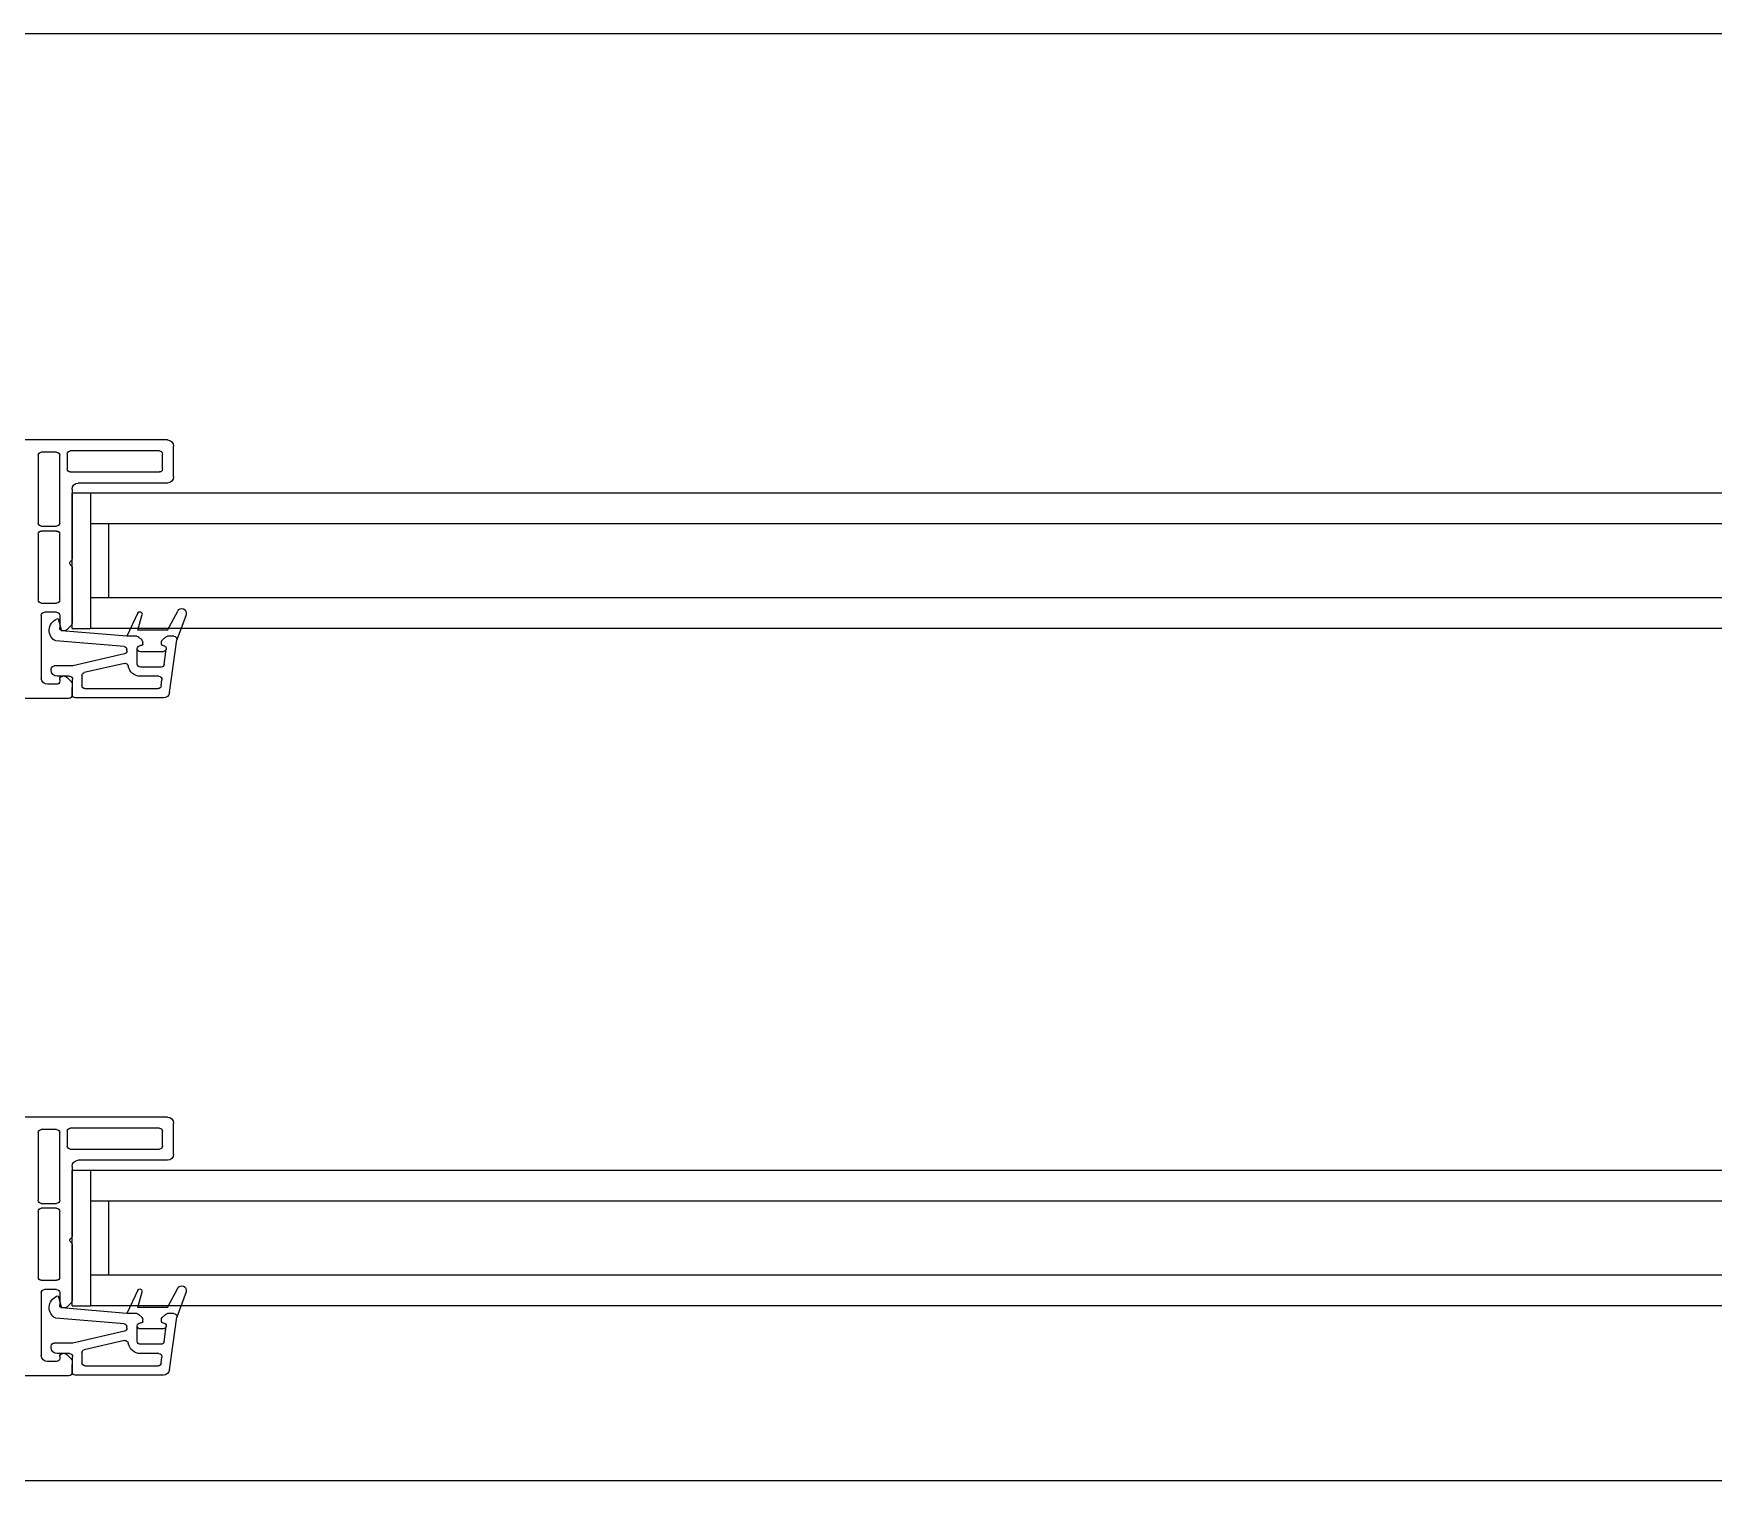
# Model space of a CAD drawing. Header units: millimetres. Extents: x -33000 to 294000, y 0 to 42408.
# Drawn here: x 19702.8 to 19975.6, y 12769.5 to 13004.5 of the extents above; entities that cross this region are included whole.
import ezdxf

# ---------------------------------------------------------------- set-up
doc = ezdxf.new("R2010")
doc.units = ezdxf.units.MM
doc.header["$LTSCALE"] = 50
doc.layers.add('arch', color=8, linetype='Continuous')

# ---------------------------------------------------------------- blocks, each defined once
blk = doc.blocks.new('A$C310D5BF5')
for p, q in [((1418, 0), (52, 0)), ((1359, -72), (1359, -67)), ((1360, -66), (1431, -66)), ((1361.3, -67.8), (1375.8, -67.8)), ((1378, -68), (1380.5, -68)), ((1360.8, -70.7), (1360.8, -68.3)), ((1376.3, -68.3), (1376.3, -70.7)), ((1377.5, -79.5), (1377.5, -68.5)), ((1381, -68.5), (1381, -79.5)), ((1360, -73), (1374.5, -73)), ((1375.8, -71.2), (1361.3, -71.2)), ((1375.5, -74), (1375.5, -85.38)), ((1377.5, -92), (1377.5, -81.3)), ((1380.5, -80), (1378, -80)), ((1378, -80.8), (1380.5, -80.8)), ((1381, -81.3), (1381, -92)), ((1375.5, -86.62), (1375.5, -95.79)), ((1375.79, -85.79), (1375.59, -85.59)), ((1375.79, -86.21), (1375.59, -86.41)), ((1380.5, -92.5), (1378, -92.5)), ((1356.99, -94.39), (1358.48, -98.47)), ((1359.98, -96.9), (1358.33, -93.79)), ((1364.82, -96.9), (1364.14, -94.37)), ((1364.83, -94.11), (1366.6, -97.9)), ((1377.73, -95), (1377.2, -97)), ((1377.5, -94.5), (1377.5, -96.5)), ((1378, -94), (1380, -94)), ((1380.5, -94.5), (1380.5, -104.7)), ((1358.97, -97.9), (1359.99, -97.9)), ((1358.97, -97.9), (1359.99, -97.9)), ((1359.98, -96.9), (1364.82, -96.9)), ((1360.85, -98.55), (1360.34, -98.05)), ((1360.85, -98.55), (1360.34, -98.05)), ((1364.14, -98.55), (1364.65, -98.05)), ((1364.14, -98.55), (1364.65, -98.05)), ((1365, -97.9), (1366.6, -97.9)), ((1365, -97.9), (1366.6, -97.9)), ((1366.6, -97.9), (1377.2, -97)), ((1375.65, -96.15), (1376.35, -96.85)), ((1376.71, -97), (1377, -97)), ((1359.68, -107.04), (1358.48, -98.47)), ((1360.55, -102.47), (1360.2, -99.97)), ((1360.7, -99.4), (1360.8, -99.4)), ((1360.7, -99.4), (1360.8, -99.4)), ((1360.7, -100.4), (1364.4, -100.4)), ((1361, -99.2), (1361, -98.91)), ((1361, -99.2), (1361, -98.91)), ((1364, -99.2), (1364, -98.91)), ((1364, -99.2), (1364, -98.91)), ((1364.2, -99.4), (1364.4, -99.4)), ((1364.2, -99.4), (1364.4, -99.4)), ((1364.9, -102.4), (1364.9, -99.9)), ((1366.6, -100.27), (1366.6, -100.07)), ((1366.98, -100.76), (1375.4, -102.7)), ((1367.05, -99.57), (1378.14, -98.63)), ((1361.05, -102.9), (1364.4, -102.9)), ((1366.98, -102.3), (1373.51, -103.8)), ((1375.4, -102.7), (1378.4, -102.7)), ((1378.9, -103.4), (1378.9, -103.2)), ((1361.04, -105.97), (1360.9, -104.97)), ((1361.4, -104.4), (1364.4, -104.4)), ((1373.9, -104.29), (1373.9, -105.9)), ((1375.5, -107.38), (1375.41, -104.92)), ((1375.5, -105.61), (1375.5, -107.5)), ((1376.35, -104.55), (1375.65, -105.25)), ((1375.91, -104.4), (1377.9, -104.4)), ((1376.71, -104.4), (1377, -104.4)), ((1377.5, -104.9), (1377.5, -105.2)), ((1378, -105.7), (1379.5, -105.7)), ((1360.67, -107.9), (1375, -107.9)), ((1373.4, -106.4), (1361.54, -106.4)), ((1376, -108), (1431, -108)), ((1359, -182), (1359, -177)), ((1360, -176), (1431, -176)), ((1360.8, -180.7), (1360.8, -178.3)), ((1361.3, -177.8), (1375.8, -177.8)), ((1376.3, -178.3), (1376.3, -180.7)), ((1377.5, -189.5), (1377.5, -178.5)), ((1378, -178), (1380.5, -178)), ((1381, -178.5), (1381, -189.5)), ((1375.8, -181.2), (1361.3, -181.2)), ((1360, -183), (1374.5, -183)), ((1375.5, -184), (1375.5, -195.38)), ((1380.5, -190), (1378, -190)), ((1378, -190.8), (1380.5, -190.8)), ((1377.5, -202), (1377.5, -191.3)), ((1381, -191.3), (1381, -202)), ((1375.79, -195.79), (1375.59, -195.59)), ((1375.79, -196.21), (1375.59, -196.41)), ((1375.5, -196.62), (1375.5, -205.79)), ((1356.99, -204.39), (1358.48, -208.47)), ((1359.98, -206.9), (1358.33, -203.79)), ((1364.82, -206.9), (1364.14, -204.37)), ((1364.83, -204.11), (1366.6, -207.9)), ((1377.5, -204.5), (1377.5, -206.5)), ((1380.5, -202.5), (1378, -202.5)), ((1378, -204), (1380, -204)), ((1380.5, -204.5), (1380.5, -214.7)), ((1359.98, -206.9), (1364.82, -206.9)), ((1366.6, -207.9), (1377.2, -207)), ((1375.65, -206.15), (1376.35, -206.85)), ((1376.71, -207), (1377, -207)), ((1377.73, -205), (1377.2, -207)), ((1359.68, -217.04), (1358.48, -208.47)), ((1358.97, -207.9), (1359.99, -207.9)), ((1358.97, -207.9), (1359.99, -207.9)), ((1360.55, -212.47), (1360.2, -209.97)), ((1360.85, -208.55), (1360.34, -208.05)), ((1360.85, -208.55), (1360.34, -208.05)), ((1360.7, -209.4), (1360.8, -209.4)), ((1360.7, -209.4), (1360.8, -209.4)), ((1361, -209.2), (1361, -208.91)), ((1361, -209.2), (1361, -208.91)), ((1364, -209.2), (1364, -208.91)), ((1364, -209.2), (1364, -208.91)), ((1364.14, -208.55), (1364.65, -208.05)), ((1364.14, -208.55), (1364.65, -208.05)), ((1364.2, -209.4), (1364.4, -209.4)), ((1364.2, -209.4), (1364.4, -209.4)), ((1364.9, -212.4), (1364.9, -209.9)), ((1365, -207.9), (1366.6, -207.9)), ((1365, -207.9), (1366.6, -207.9)), ((1366.6, -210.27), (1366.6, -210.07)), ((1367.05, -209.57), (1378.14, -208.63)), ((1360.7, -210.4), (1364.4, -210.4)), ((1366.98, -210.76), (1375.4, -212.7)), ((1366.98, -212.3), (1373.51, -213.8)), ((1375.4, -212.7), (1378.4, -212.7)), ((1361.04, -215.97), (1360.9, -214.97)), ((1361.05, -212.9), (1364.4, -212.9)), ((1361.4, -214.4), (1364.4, -214.4)), ((1373.9, -214.29), (1373.9, -215.9)), ((1375.5, -217.38), (1375.41, -214.92)), ((1376.35, -214.55), (1375.65, -215.25)), ((1375.91, -214.4), (1377.9, -214.4)), ((1376.71, -214.4), (1377, -214.4)), ((1377.5, -214.9), (1377.5, -215.2)), ((1378.9, -213.4), (1378.9, -213.2)), ((1360.67, -217.9), (1375, -217.9)), ((1373.4, -216.4), (1361.54, -216.4)), ((1375.5, -215.61), (1375.5, -217.5)), ((1376, -218), (1431, -218)), ((1378, -215.7), (1379.5, -215.7)), ((1426.5, -235), (43.5, -235))]:
    blk.add_line(p, q)
at = {"lineweight": -3}
for p, q in [((761.5, -74.65), (1372.5, -74.65)), ((1372.5, -74.65), (1375.5, -74.65)), ((1372.5, -74.65), (1372.5, -96.65)), ((1375.5, -96.65), (1375.5, -74.65)), ((761.5, -79.65), (1372.5, -79.65)), ((761.5, -91.65), (1372.5, -91.65)), ((761.5, -96.65), (1372.5, -96.65)), ((1375.5, -96.65), (1372.5, -96.65)), ((761.5, -184.65), (1372.5, -184.65)), ((1372.5, -184.65), (1375.5, -184.65)), ((1372.5, -184.65), (1372.5, -206.65)), ((1375.5, -206.65), (1375.5, -184.65)), ((761.5, -189.65), (1372.5, -189.65)), ((761.5, -201.65), (1372.5, -201.65)), ((761.5, -206.65), (1372.5, -206.65)), ((1375.5, -206.65), (1372.5, -206.65))]:
    blk.add_line(p, q, dxfattribs=at)
at = {"linetype": 'Continuous', "lineweight": -3}
for p, q in [((1369.5, -91.65), (1369.5, -79.65)), ((1369.5, -201.65), (1369.5, -189.65))]:
    blk.add_line(p, q, dxfattribs=at)
for centre, radius, start, end in [((1360, -67), 1, 90, 180), ((1361.3, -68.3), 0.5, 90, 180), ((1375.8, -68.3), 0.5, 0, 90), ((1378, -68.5), 0.5, 90, 180), ((1380.5, -68.5), 0.5, 0, 90), ((1361.3, -70.7), 0.5, 180, 270), ((1375.8, -70.7), 0.5, 270, 0), ((1360, -72), 1, 180, 270), ((1374.5, -74), 1, 0, 90), ((1378, -79.5), 0.5, 180, 270), ((1378, -81.3), 0.5, 90, 180), ((1380.5, -79.5), 0.5, 270, 0), ((1380.5, -81.3), 0.5, 0, 90), ((1375.8, -85.38), 0.3, 180, 225), ((1375.8, -86.62), 0.3, 135, 180), ((1375.58, -86), 0.3, 315, 45), ((1378, -92), 0.5, 180, 270), ((1380.5, -92), 0.5, 270, 0), ((1357.68, -94.13), 0.735, 28, 200), ((1364.5, -94.27), 0.37, 25, 195), ((1378, -94.5), 0.5, 90, 180), ((1377.2, -96.93), 2, 306.7954, 74.4577), ((1380, -94.5), 0.5, 0, 90), ((1358.97, -98.4), 0.5, 90, 188), ((1358.97, -98.4), 0.5, 90, 188), ((1359.99, -98.4), 0.5, 45, 90), ((1359.99, -98.4), 0.5, 45, 90), ((1365, -98.4), 0.5, 90, 135), ((1365, -98.4), 0.5, 90, 135), ((1376, -95.79), 0.5, 180, 224.9983), ((1376.71, -96.5), 0.5, 224.9983, 270), ((1377, -96.5), 0.5, 270, 0), ((1360.7, -99.9), 0.5, 90, 188), ((1360.7, -99.9), 0.5, 90, 188), ((1360.7, -99.9), 0.5, 188, 270), ((1360.8, -99.2), 0.2, 270, 0), ((1360.8, -99.2), 0.2, 270, 0), ((1360.5, -98.91), 0.5, 0, 45), ((1360.5, -98.91), 0.5, 0, 45), ((1364.5, -98.91), 0.5, 135, 180), ((1364.5, -98.91), 0.5, 135, 180), ((1364.2, -99.2), 0.2, 180, 270), ((1364.2, -99.2), 0.2, 180, 270), ((1364.4, -99.9), 0.5, 0, 90), ((1364.4, -99.9), 0.5, 0, 90), ((1364.4, -99.9), 0.5, 270, 0), ((1367.1, -100.07), 0.5, 94.8531, 180), ((1367.1, -100.27), 0.5, 180, 257), ((1378.09, -98.13), 0.5, 274.8531, 306.7954), ((1361.05, -102.4), 0.5, 188, 270), ((1364.4, -102.4), 0.5, 270, 0), ((1364.4, -102.4), 2, 270, 351.1783), ((1366.87, -102.78), 0.5, 77, 171.1783), ((1377.9, -103.4), 1, 270, 0), ((1378.4, -103.2), 0.5, 0, 90), ((1361.4, -104.9), 0.5, 90, 188), ((1361.54, -105.9), 0.5, 188, 270), ((1373.4, -105.9), 0.5, 270, 0), ((1373.4, -104.29), 0.5, 0, 77), ((1375.91, -104.9), 0.5, 90, 182), ((1376, -105.61), 0.5, 135, 180), ((1376.71, -104.9), 0.5, 90, 135), ((1377, -104.9), 0.5, 0, 90), ((1378, -105.2), 0.5, 180, 270), ((1379.5, -104.7), 1, 270, 0), ((1360.67, -106.9), 1, 188, 270), ((1375, -107.4), 0.5, 270, 2), ((1376, -107.5), 0.5, 180, 270), ((1360, -177), 1, 90, 180), ((1361.3, -178.3), 0.5, 90, 180), ((1375.8, -178.3), 0.5, 0, 90), ((1378, -178.5), 0.5, 90, 180), ((1380.5, -178.5), 0.5, 0, 90), ((1360, -182), 1, 180, 270), ((1361.3, -180.7), 0.5, 180, 270), ((1375.8, -180.7), 0.5, 270, 0), ((1374.5, -184), 1, 0, 90), ((1378, -189.5), 0.5, 180, 270), ((1378, -191.3), 0.5, 90, 180), ((1380.5, -189.5), 0.5, 270, 0), ((1380.5, -191.3), 0.5, 0, 90), ((1375.8, -195.38), 0.3, 180, 225), ((1375.8, -196.62), 0.3, 135, 180), ((1375.58, -196), 0.3, 315, 45), ((1357.68, -204.13), 0.735, 28, 200), ((1364.5, -204.27), 0.37, 25, 195), ((1378, -202), 0.5, 180, 270), ((1378, -204.5), 0.5, 90, 180), ((1380, -204.5), 0.5, 0, 90), ((1380.5, -202), 0.5, 270, 0), ((1376, -205.79), 0.5, 180, 224.9983), ((1376.71, -206.5), 0.5, 224.9983, 270), ((1377, -206.5), 0.5, 270, 0), ((1377.2, -206.93), 2, 306.7954, 74.4577), ((1358.97, -208.4), 0.5, 90, 188), ((1358.97, -208.4), 0.5, 90, 188), ((1359.99, -208.4), 0.5, 45, 90), ((1359.99, -208.4), 0.5, 45, 90), ((1360.7, -209.9), 0.5, 90, 188), ((1360.7, -209.9), 0.5, 90, 188), ((1360.7, -209.9), 0.5, 188, 270), ((1360.8, -209.2), 0.2, 270, 0), ((1360.8, -209.2), 0.2, 270, 0), ((1360.5, -208.91), 0.5, 0, 45), ((1360.5, -208.91), 0.5, 0, 45), ((1364.5, -208.91), 0.5, 135, 180), ((1364.5, -208.91), 0.5, 135, 180), ((1364.2, -209.2), 0.2, 180, 270), ((1364.2, -209.2), 0.2, 180, 270), ((1364.4, -209.9), 0.5, 0, 90), ((1364.4, -209.9), 0.5, 0, 90), ((1364.4, -209.9), 0.5, 270, 0), ((1365, -208.4), 0.5, 90, 135), ((1365, -208.4), 0.5, 90, 135), ((1367.1, -210.07), 0.5, 94.8531, 180), ((1378.09, -208.13), 0.5, 274.8531, 306.7954), ((1361.05, -212.4), 0.5, 188, 270), ((1364.4, -212.4), 0.5, 270, 0), ((1364.4, -212.4), 2, 270, 351.1783), ((1366.87, -212.78), 0.5, 77, 171.1783), ((1367.1, -210.27), 0.5, 180, 257), ((1378.4, -213.2), 0.5, 0, 90), ((1361.4, -214.9), 0.5, 90, 188), ((1373.4, -214.29), 0.5, 0, 77), ((1375.91, -214.9), 0.5, 90, 182), ((1376, -215.61), 0.5, 135, 180), ((1376.71, -214.9), 0.5, 90, 135), ((1377, -214.9), 0.5, 0, 90), ((1378, -215.2), 0.5, 180, 270), ((1377.9, -213.4), 1, 270, 0), ((1379.5, -214.7), 1, 270, 0), ((1360.67, -216.9), 1, 188, 270), ((1361.54, -215.9), 0.5, 188, 270), ((1373.4, -215.9), 0.5, 270, 0), ((1375, -217.4), 0.5, 270, 2), ((1376, -217.5), 0.5, 180, 270)]:
    blk.add_arc(centre, radius, start, end)

msp = doc.modelspace()

# ---------------------------------------------------------------- block references
at = {"layer": 'arch', "ltscale": 2, "xscale": -1}
msp.add_blockref('A$C310D5BF5', (21084.58, 13004.53), dxfattribs=at)

doc.saveas('drawing.dxf')
